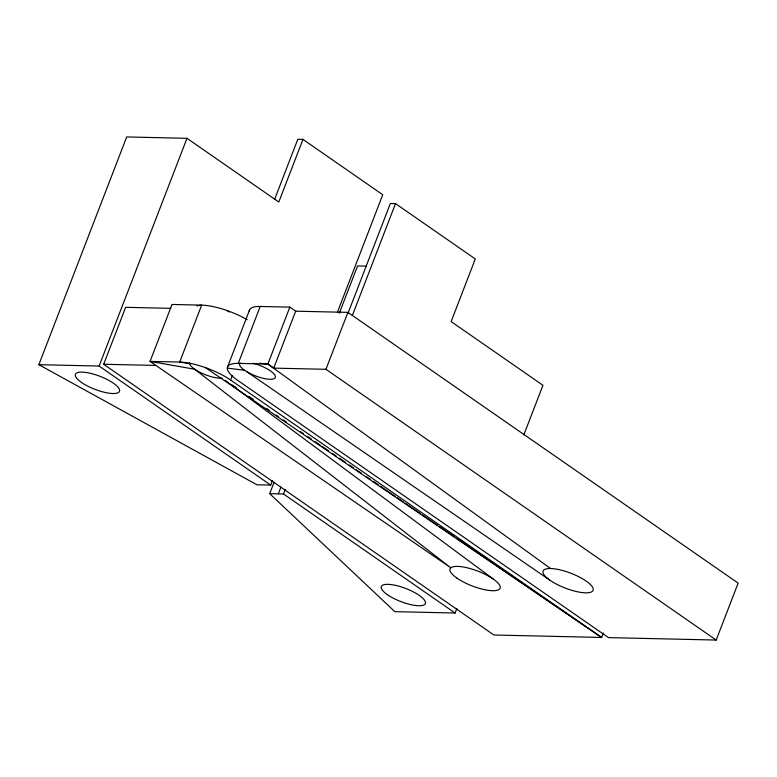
<?xml version="1.0" encoding="UTF-8"?>
<svg xmlns="http://www.w3.org/2000/svg" width="777" height="777" viewBox="0 0 777 777"><rect width="100%" height="100%" fill="white"/><g stroke="black" fill="none" stroke-linecap="round" stroke-linejoin="round"><path stroke-width="1.17" d="M272.455 480.584L270.707 485.101L256.925 484.79L38.85 364.675L126.719 136.946L186.985 138.316L278.807 202.02L302.972 139.394L382.75 194.745L337.412 312.247M38.85 364.675L99.116 366.045L186.985 138.316M603.341 632.983L601.621 637.451L493.91 635.003L103.671 364.258L125.641 307.323L170.746 308.352M274.495 199.67L297.805 139.277L302.972 139.394M227.68 366.627L249.65 309.693M205.303 367.57L601.621 637.451L230.584 380.021L232.304 375.563M238.238 363.393L260.208 306.459L289.84 307.129L295.687 311.188L347.911 312.373L738.15 583.119L716.18 640.054L608.469 637.606L237.432 380.176A38.326 11.334 21.1 0 1 238.238 363.393L267.871 364.063L273.718 368.123L325.942 369.308L716.18 640.054M289.84 307.129L267.871 364.063L550.553 568.511M273.718 368.123L295.687 311.188M456.827 608.508L455.089 613.024L394.823 611.654L269.697 493.657L274.048 482.381M339.306 313.277L357.575 265.928L366.19 266.123M325.942 369.308L347.911 312.373M278.321 493.851L280.924 487.082M347.921 313.471L390.355 203.496L395.522 203.613L475.301 258.964L451.136 321.581L542.958 385.295L523.815 434.897M269.697 493.657L283.488 493.968L285.227 489.452M352.37 315.462L395.522 203.613M196.902 305.808L201.661 305.128A38.326 11.334 21.1 0 1 247.164 319.687M103.671 364.258L155.905 365.443L450.835 567.822L194.687 369.23L150.058 361.392L172.028 304.458L201.661 305.128L179.691 362.063L150.058 361.392L155.905 365.443M259.46 363.267L266.676 363.947M227.302 368.065L244.619 370.308L246.979 371.824L549.99 580.254A26.826 7.935 21.1 0 0 592.307 591.404A26.826 7.935 21.1 0 0 561.946 570.347A26.826 7.935 21.1 0 0 549.99 580.254M189.666 363.714L179.691 362.063A38.326 11.334 21.1 0 1 230.584 380.021M227.272 310.635L229.273 312.004M232.197 384.974L236.208 387.704M249.223 396.6L253.224 399.339M266.239 408.236L269.24 410.285M276.253 415.073L278.253 416.443M283.255 419.862L286.257 421.921M300.281 431.497L303.283 433.547M307.284 436.285L311.286 439.024M315.297 441.763L320.299 445.182M322.3 446.552L328.312 450.66M332.313 453.389L336.315 456.128M339.326 458.187L345.328 462.286M349.329 465.025L353.341 467.764M356.342 469.813L361.344 473.232M366.355 476.66L370.357 479.39M373.358 481.449L378.37 484.867M380.371 486.237L395.386 496.503M397.387 497.863L403.399 501.971M405.4 503.341L420.415 513.607M422.416 514.976L437.432 525.233M439.432 526.602L454.458 536.868M456.458 538.238L601.621 637.451M99.116 366.045L270.707 485.101M283.488 493.968L455.089 613.024M225.116 380.293L493.162 578.972M249.262 311.13A38.326 11.334 21.1 0 1 260.208 306.459M253.147 363.238A19.134 5.653 21.1 0 1 275.155 377.875A19.134 5.653 21.1 0 1 246.979 371.824M244.619 370.308A19.134 5.653 21.1 0 1 240.239 362.946M222.183 378.127A19.163 5.662 21.1 0 1 201.194 372.931A19.163 5.662 21.1 0 1 189.714 362.674M81.498 382.449A23.64 6.993 21.1 0 0 118.784 392.278A23.64 6.993 21.1 0 0 92.036 373.718A23.64 6.993 21.1 0 0 81.498 382.449M456.973 578.146A26.826 7.935 21.1 0 0 499.29 589.296A26.826 7.935 21.1 0 0 468.929 568.23A26.826 7.935 21.1 0 0 456.973 578.146M387.393 594.677A23.64 6.993 21.1 0 0 424.679 604.496A23.64 6.993 21.1 0 0 397.931 585.945A23.64 6.993 21.1 0 0 387.393 594.677"/></g></svg>
